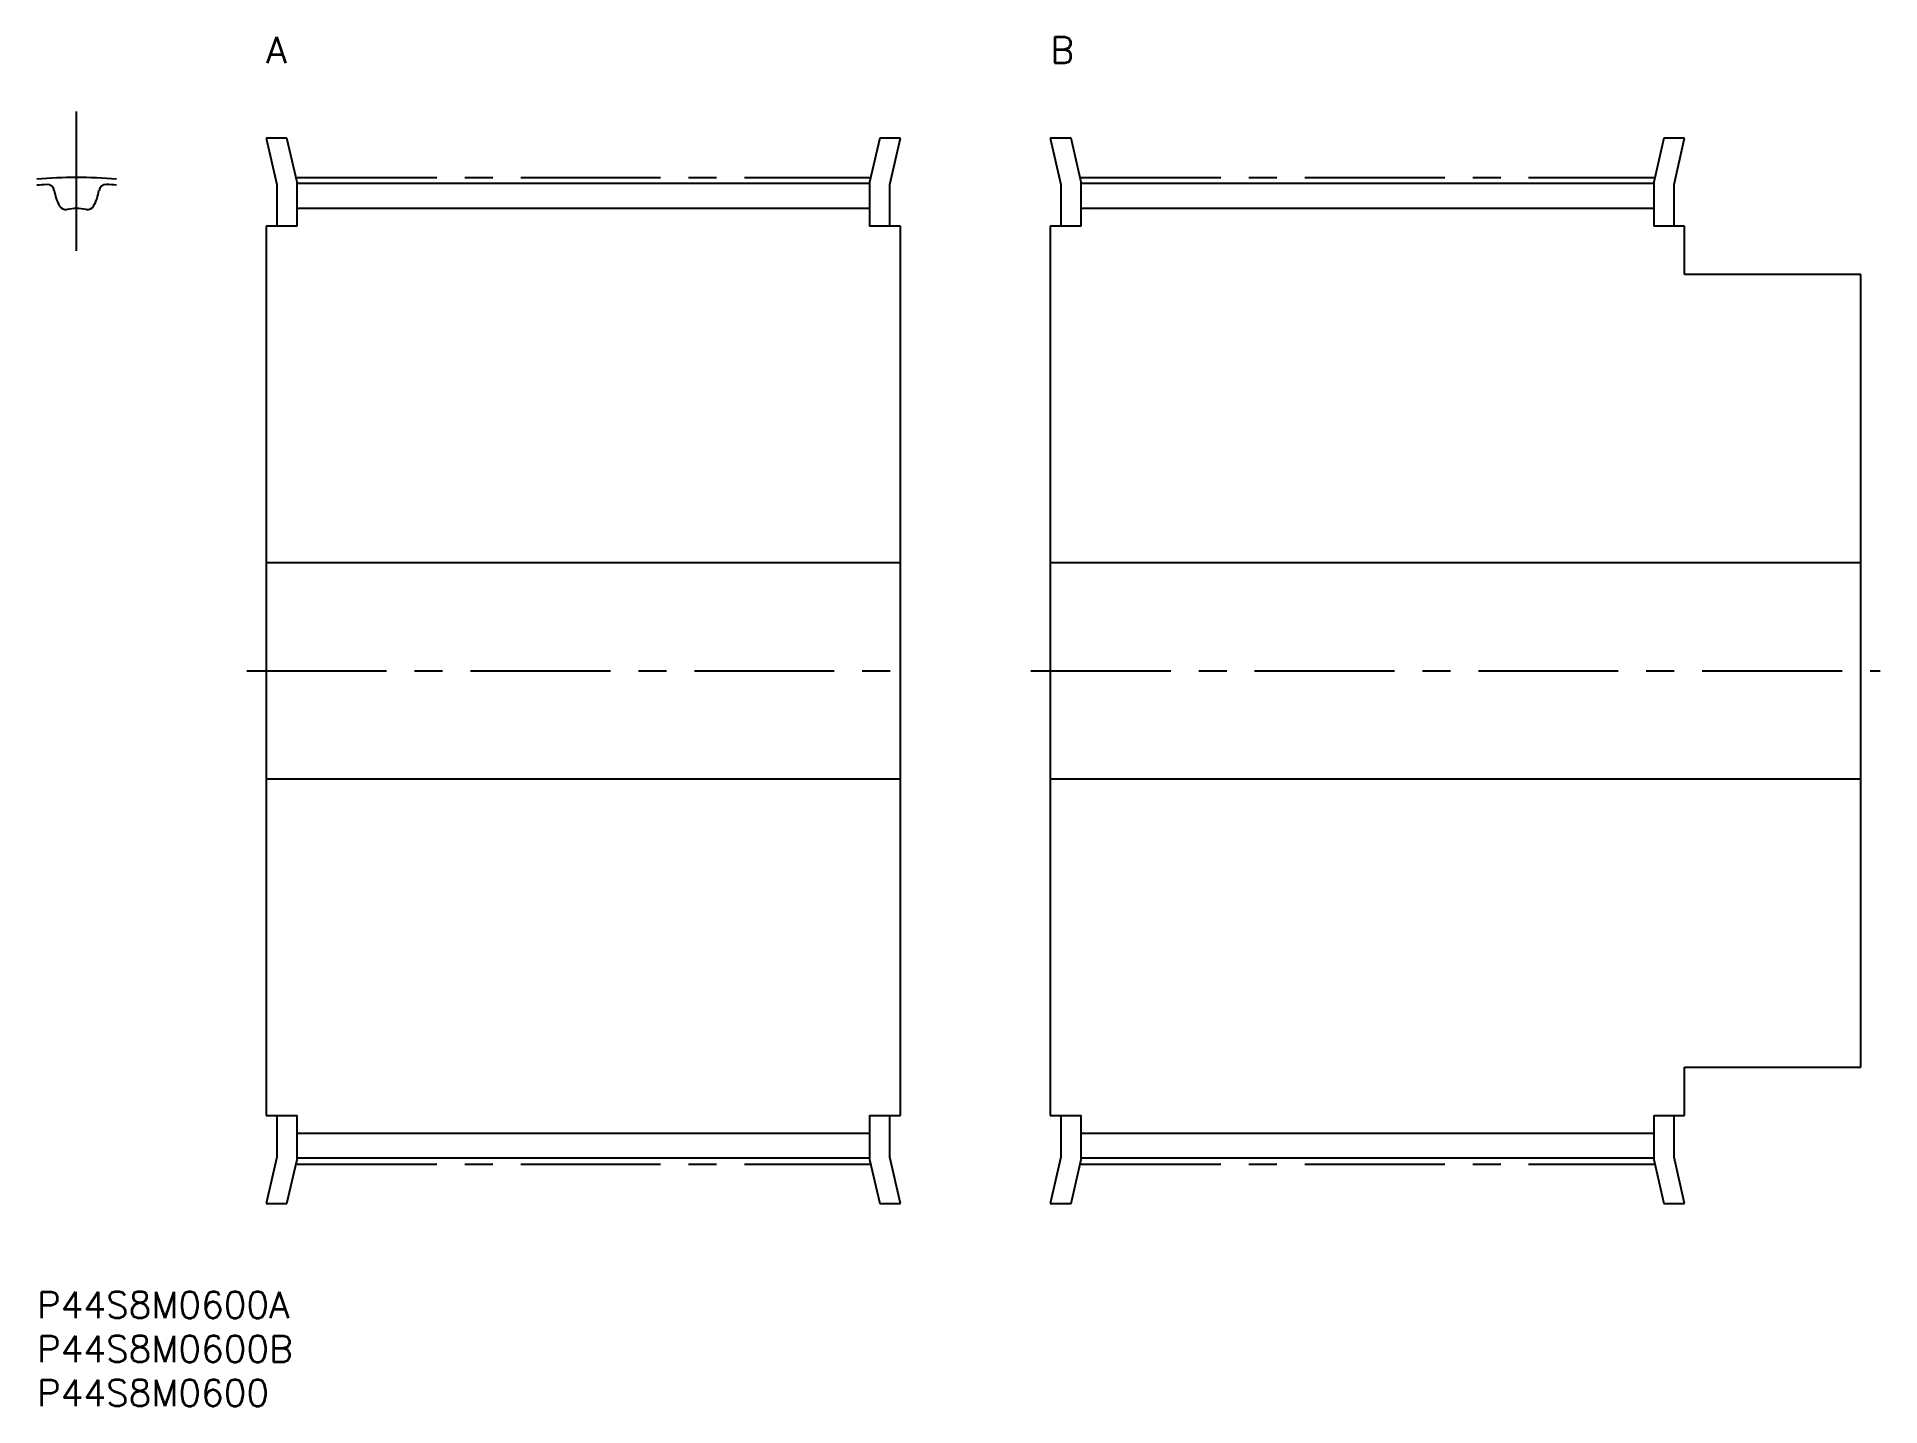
# Model space of a CAD drawing. Extents: x 0 to 209, y -13 to 142.
import ezdxf

# ---------------------------------------------------------------- set-up
doc = ezdxf.new("R2010")
doc.units = 0
doc.header["$LTSCALE"] = 0.5
doc.linetypes.add('CENTER', pattern=[50.8, 31.75, -6.35, 6.35, -6.35])
for name, color, linetype in [('MSM_CENTER', 1, 'CENTER'), ('MSM_CONTINUOUS', 7, 'CONTINUOUS'), ('MSM_PART_NUMBER', 7, 'CONTINUOUS')]:
    doc.layers.add(name, color=color, linetype=linetype)
doc.styles.get("Standard").update_dxf_attribs({"font": 'txt.shx', "height": 3, "bigfont": 'bigfont.shx'})

# ---------------------------------------------------------------- blocks, each defined once
blk = doc.blocks.new('*U31')
at = {"layer": 'MSM_PART_NUMBER'}
blk.add_text('P44S8M0600A', height=3, dxfattribs=at).set_placement((0, -3))
blk = doc.blocks.new('*U32')
at = {"layer": 'MSM_PART_NUMBER'}
blk.add_text('P44S8M0600B', height=3, dxfattribs=at).set_placement((0, -8))
blk = doc.blocks.new('*U33')
at = {"layer": 'MSM_PART_NUMBER'}
blk.add_text('P44S8M0600', height=3, dxfattribs=at).set_placement((0, -13))
blk = doc.blocks.new('*U34')
at = {"layer": 'MSM_PART_NUMBER'}
blk.add_text('A', height=3, dxfattribs=at).set_placement((26.03, 139.5))
blk = doc.blocks.new('*U35')
at = {"layer": 'MSM_PART_NUMBER'}
blk.add_text('B', height=3, dxfattribs=at).set_placement((115.03, 139.5))

msp = doc.modelspace()

# ---------------------------------------------------------------- linework, layer by layer
at = {"layer": 'MSM_CENTER'}
for p, q in [((4.51, 118.2), (4.51, 134.03)), ((29.53, 126.53), (94.53, 126.53)), ((118.53, 126.53), (183.53, 126.53)), ((23.83, 70.5), (99.98, 70.5)), ((112.83, 70.5), (209.23, 70.5)), ((29.53, 14.47), (94.53, 14.47)), ((118.53, 14.47), (183.53, 14.47))]:
    msp.add_line(p, q, dxfattribs=at)
msp.add_arc((4.51, 70.5), 56.02, 85.3786, 94.6214, dxfattribs=at)
at = {"layer": 'MSM_CONTINUOUS'}
for p, q in [((28.39, 131), (26.03, 131)), ((26.03, 131), (27.23, 125.74)), ((29.53, 126), (28.39, 131)), ((95.67, 131), (94.53, 126)), ((98.03, 131), (95.67, 131)), ((96.83, 125.74), (98.03, 131)), ((117.39, 131), (115.03, 131)), ((115.03, 131), (116.23, 125.74)), ((118.53, 126), (117.39, 131)), ((184.67, 131), (183.53, 126)), ((187.03, 131), (184.67, 131)), ((185.83, 125.74), (187.03, 131)), ((27.23, 125.74), (27.23, 121)), ((29.53, 121), (29.53, 126)), ((94.53, 125.83), (29.53, 125.83)), ((94.53, 126), (94.53, 121)), ((96.83, 121), (96.83, 125.74)), ((116.23, 125.74), (116.23, 121)), ((118.53, 121), (118.53, 126)), ((183.53, 125.83), (118.53, 125.83)), ((183.53, 126), (183.53, 121)), ((185.83, 121), (185.83, 125.74)), ((94.53, 123.01), (29.53, 123.01)), ((183.53, 123.01), (118.53, 123.01)), ((26.03, 121), (26.03, 20)), ((29.53, 121), (26.03, 121)), ((98.03, 121), (94.53, 121)), ((98.03, 20), (98.03, 121)), ((115.03, 121), (115.03, 20)), ((118.53, 121), (115.03, 121)), ((187.03, 121), (183.53, 121)), ((187.03, 115.5), (187.03, 121)), ((207.03, 115.5), (187.03, 115.5)), ((207.03, 25.5), (207.03, 115.5)), ((98.03, 82.75), (26.03, 82.75)), ((207.03, 82.75), (115.03, 82.75)), ((26.03, 58.25), (98.03, 58.25)), ((115.03, 58.25), (207.03, 58.25)), ((187.03, 20), (187.03, 25.5)), ((187.03, 25.5), (207.03, 25.5)), ((26.03, 20), (29.53, 20)), ((27.23, 20), (27.23, 15.26)), ((29.53, 15), (29.53, 20)), ((94.53, 20), (94.53, 15)), ((94.53, 20), (98.03, 20)), ((96.83, 15.26), (96.83, 20)), ((115.03, 20), (118.53, 20)), ((116.23, 20), (116.23, 15.26)), ((118.53, 15), (118.53, 20)), ((183.53, 20), (183.53, 15)), ((183.53, 20), (187.03, 20)), ((185.83, 15.26), (185.83, 20)), ((29.53, 17.99), (94.53, 17.99)), ((118.53, 17.99), (183.53, 17.99)), ((27.23, 15.26), (26.03, 10)), ((28.39, 10), (29.53, 15)), ((94.53, 15.16), (29.53, 15.16)), ((94.53, 15), (95.67, 10)), ((98.03, 10), (96.83, 15.26)), ((116.23, 15.26), (115.03, 10)), ((117.39, 10), (118.53, 15)), ((183.53, 15.16), (118.53, 15.16)), ((183.53, 15), (184.67, 10)), ((187.03, 10), (185.83, 15.26)), ((26.03, 10), (28.39, 10)), ((95.67, 10), (98.03, 10)), ((115.03, 10), (117.39, 10)), ((184.67, 10), (187.03, 10))]:
    msp.add_line(p, q, dxfattribs=at)
for centre, radius, start, end in [((4.51, 70.5), 55.33, 93.5027, 94.6791), ((1.18, 124.93), 0.8, 8.645, 93.5027), ((7.85, 124.93), 0.8, 86.4973, 171.355), ((4.51, 70.5), 55.34, 85.3209, 86.4973), ((7.11, 125.83), 5.2, 188.645, 209.3753), ((1.91, 125.83), 5.2, 330.6247, 351.355), ((3.28, 123.68), 0.8, 209.3753, 281.8712), ((4.51, 117.81), 5.2, 78.1288, 101.8712), ((5.75, 123.68), 0.8, 258.1288, 330.6247)]:
    msp.add_arc(centre, radius, start, end, dxfattribs=at)

# ---------------------------------------------------------------- block references
for name in ['*U34', '*U35', '*U31', '*U32', '*U33']:
    msp.add_blockref(name, (0, 0), dxfattribs=at)

doc.saveas('drawing.dxf')
